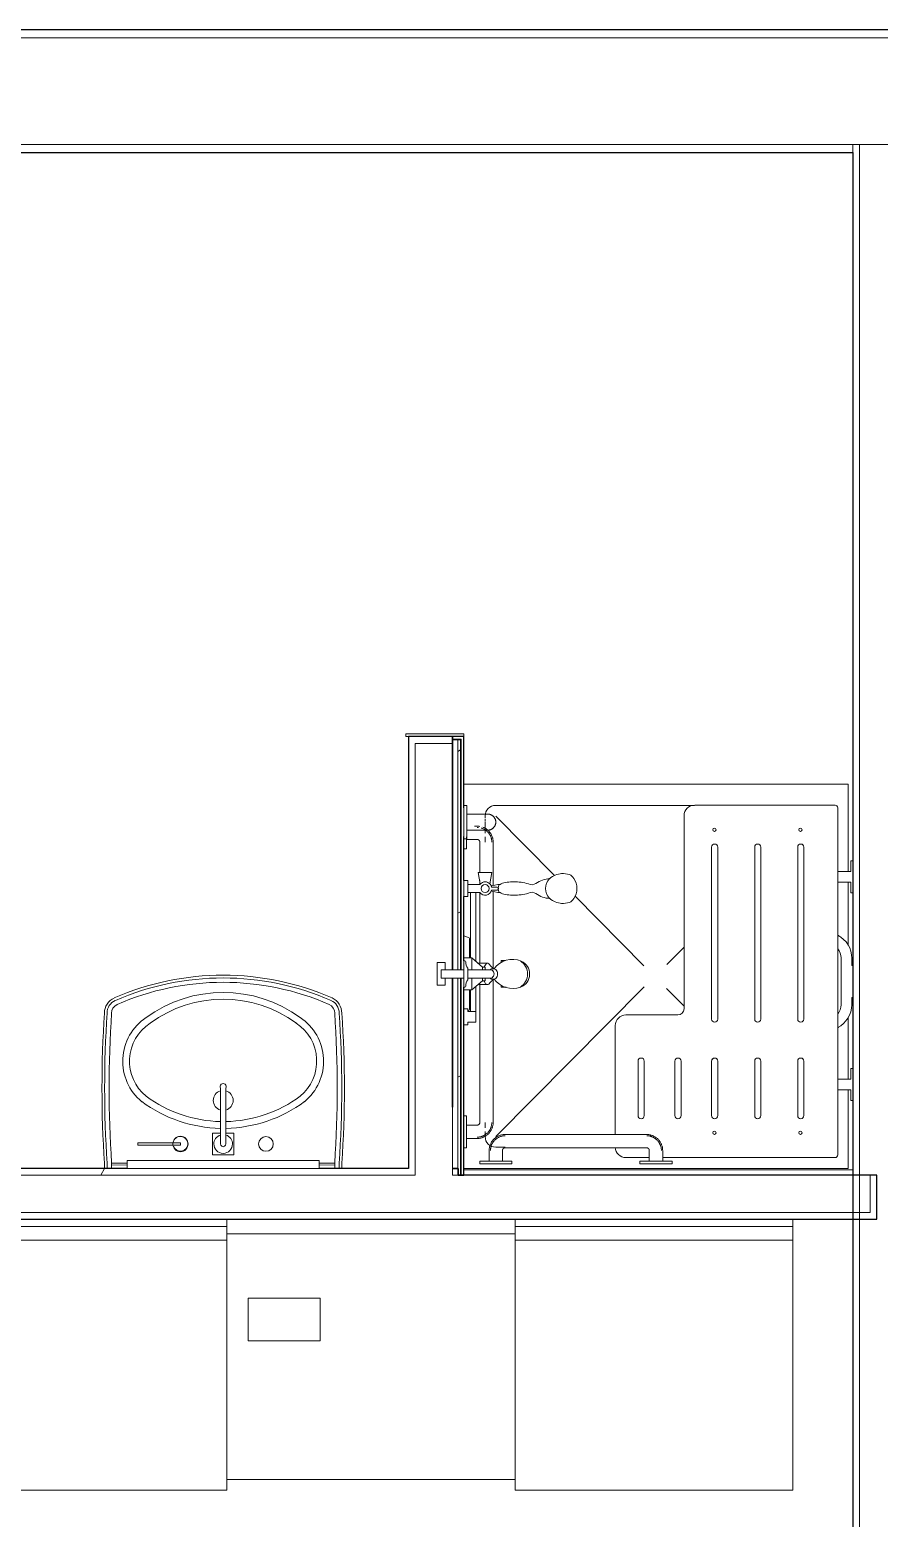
# Model space of a CAD drawing. Header units: inches. Extents: x 20008 to 27263, y -26025 to -19005.
# Drawn here: x 25225.9 to 25305.5, y -22498.2 to -22358.8 of the extents above; entities that cross this region are included whole.
import ezdxf

# ---------------------------------------------------------------- set-up
doc = ezdxf.new("R2010")
doc.units = ezdxf.units.IN
doc.header["$MEASUREMENT"] = 0
for name, color, linetype, lineweight in [('A-FLOR', 192, 'Continuous', 9), ('A-GENM', 13, 'Continuous', 9), ('A-WALL', 113, 'Continuous', 9), ('A-WALL-PATT', 111, 'Continuous', 25), ('I-WALL', 2, 'Continuous', 9), ('P-SANR-FIXT', 6, 'Continuous', 9), ('Q-SPCQ', 91, 'Continuous', 9), ('S-BEAM', 12, 'Continuous', 9)]:
    doc.layers.add(name, color=color, linetype=linetype, lineweight=lineweight)
pattern_1 = [(0, (0, 0), (81.92, 20.48), [3.379, -58.061, 3.379, -58.061, -327.68]), (0, (0, 0), (81.92, 20.48), [-122.88, 3.379, -119.501, 3.379, -58.061, -143.36]), (0, (0, 0), (81.92, 20.48), [-307.2, 3.379, -37.581, 3.379, -99.021]), (120, (30.72, 10.24), (-58.6962, 60.704801), [3.379, -58.061, 3.379, -58.061, -327.68]), (120, (30.72, 10.24), (-58.6962, 60.704801), [-122.88, 3.379, -119.501, 3.379, -58.061, -143.36]), (120, (30.72, 10.24), (-58.6962, 60.704801), [-307.2, 3.379, -37.581, 3.379, -99.021]), (240, (40.96, 51.2), (-23.2238, -81.184801), [3.379, -58.061, 3.379, -58.061, -327.68]), (240, (40.96, 51.2), (-23.2238, -81.184801), [-122.88, 3.379, -119.501, 3.379, -58.061, -143.36]), (240, (40.96, 51.2), (-23.2238, -81.184801), [-307.2, 3.379, -37.581, 3.379, -99.021])]
pattern_2 = [(296.565, (38.4, 23.04), (0.00014, 153.59998), [17.173, -326.287]), (33.69, (46.08, 7.68), (0.0002, 153.6001), [27.691, -526.122]), (33.69, (199.68, 7.68), (0.0002, 153.6001), [27.691, -526.122]), (33.69, (353.28, 7.68), (0.0002, 153.6001), [27.691, -526.122]), (116.565, (69.12, 23.04), (0.00014, 153.59998), [17.173, -326.287]), (213.69, (61.44, 38.4), (0.0002, 153.6001), [27.691, -526.122]), (213.69, (215.04, 38.4), (0.0002, 153.6001), [27.691, -526.122]), (213.69, (368.64, 38.4), (0.0002, 153.6001), [27.691, -526.122]), (26.565, (99.84, 23.04), (0.00014, 153.6), [34.346, -309.114]), (26.565, (253.44, 23.04), (0.00014, 153.6), [34.346, -309.114]), (270, (130.56, 38.4), (153.6, 9e-15), [15.36, -138.24]), (225, (130.56, 23.04), (-1e-14, 153.60056), [21.722, -195.501]), (135, (115.2, 7.68), (1e-14, 153.60056), [21.722, -195.501]), (288.435, (69.12, 69.12), (0.00018, 153.600364), [24.286, -461.44]), (18.435, (76.8, 46.08), (0.0002, 153.60036), [24.286, -461.44]), (18.435, (230.4, 46.08), (0.0002, 153.60036), [24.286, -461.44]), (18.435, (384, 46.08), (0.0002, 153.60036), [24.286, -461.44]), (135, (99.84, 53.76), (1e-14, 153.60056), [21.722, -195.501]), (180, (84.48, 69.12), (-2e-14, -153.6), [15.36, -138.24]), (251.565, (30.72, 107.52), (-0.00018, 153.600364), [24.286, -461.44]), (315, (23.04, 84.48), (-1e-14, 153.60056), [21.722, -195.501]), (71.565, (38.4, 69.12), (-0.00018, 153.600364), [24.286, -461.44]), (135, (46.08, 92.16), (1e-14, 153.60056), [21.722, -195.501]), (225, (92.16, 107.52), (-1e-14, 153.60056), [21.722, -195.501]), (123.69, (76.8, 92.16), (0.00018, 153.6001), [27.691, -526.122]), (123.69, (230.4, 92.16), (0.00018, 153.6001), [27.691, -526.122]), (26.565, (61.44, 115.2), (0.00014, 153.6), [17.173, -326.287]), (26.565, (215.04, 115.2), (0.00014, 153.6), [17.173, -326.287]), (315, (76.8, 122.88), (-1e-14, 153.60056), [21.722, -195.501]), (213.69, (145.92, 145.92), (0.0002, 153.6001), [27.691, -526.122]), (213.69, (299.52, 145.92), (0.0002, 153.6001), [27.691, -526.122]), (213.69, (453.12, 145.92), (0.0002, 153.6001), [27.691, -526.122]), (296.565, (122.88, 130.56), (0.00014, 153.59998), [17.173, -326.287]), (45, (130.56, 115.2), (1e-14, 153.60056), [21.722, -195.501]), (90, (145.92, 130.56), (-153.6, 9e-15), [15.36, -138.24]), (213.69, (76.8, 153.6), (0.0002, 153.6001), [27.691, -526.122]), (213.69, (230.4, 153.6), (0.0002, 153.6001), [27.691, -526.122]), (213.69, (384, 153.6), (0.0002, 153.6001), [27.691, -526.122]), (315, (53.76, 138.24), (-1e-14, 153.60056), [10.861, -206.362]), (26.565, (61.44, 130.56), (0.00014, 153.6), [17.173, -326.287]), (26.565, (215.04, 130.56), (0.00014, 153.6), [17.173, -326.287]), (90, (76.8, 138.24), (-153.6, 9e-15), [15.36, -138.24]), (333.435, (15.36, 145.92), (-0.00014, 153.6), [17.173, -326.287]), (333.435, (168.96, 145.92), (-0.00014, 153.6), [17.173, -326.287]), (243.435, (30.72, 138.24), (-0.00014, 153.59998), [17.173, -326.287]), (161.565, (23.04, 122.88), (-0.0002, 153.60036), [24.286, -461.44]), (161.565, (176.64, 122.88), (-0.0002, 153.60036), [24.286, -461.44]), (161.565, (330.24, 122.88), (-0.0002, 153.60036), [24.286, -461.44]), (45, (0, 130.56), (1e-14, 153.60056), [21.722, -195.501]), (26.565, (7.68, 0), (0.00014, 153.6), [17.173, -326.287]), (26.565, (161.28, 0), (0.00014, 153.6), [17.173, -326.287]), (116.565, (23.04, 7.68), (0.00014, 153.59998), [17.173, -326.287]), (206.565, (15.36, 23.04), (0.00014, 153.6), [17.173, -326.287]), (206.565, (168.96, 23.04), (0.00014, 153.6), [17.173, -326.287]), (296.565, (0, 15.36), (0.00014, 153.59998), [17.173, -326.287]), (14.036, (115.2, 69.12), (0.0002, 153.6), [31.665, -601.644]), (14.036, (268.8, 69.12), (0.0002, 153.6), [31.665, -601.644]), (14.036, (422.4, 69.12), (0.0002, 153.6), [31.665, -601.644]), (14.036, (576, 69.12), (0.0002, 153.6), [31.665, -601.644]), (135, (145.92, 76.8), (1e-14, 153.60056), [21.722, -195.501]), (198.435, (130.56, 92.16), (0.0002, 153.60036), [24.286, -461.44]), (198.435, (284.16, 92.16), (0.0002, 153.60036), [24.286, -461.44]), (198.435, (437.76, 92.16), (0.0002, 153.60036), [24.286, -461.44]), (296.565, (107.52, 84.48), (0.00014, 153.59998), [17.173, -326.287]), (333.435, (7.68, 46.08), (-0.00014, 153.6), [17.173, -326.287]), (333.435, (161.28, 46.08), (-0.00014, 153.6), [17.173, -326.287]), (45, (23.04, 38.4), (1e-14, 153.60056), [10.861, -206.362]), (116.565, (30.72, 46.08), (0.00014, 153.59998), [17.173, -326.287]), (225, (23.04, 61.44), (-1e-14, 153.60056), [21.722, -195.501])]

# ---------------------------------------------------------------- blocks, each defined once
blk = doc.blocks.new('Sink-Bathroom-Kohler-Pinoir-2035-8 - Vitreous_China-0-White-V52-Site Plan - Phase 1')
at = {"layer": 'P-SANR-FIXT', "color": 7}
for p, q in [((25232.93, -22465.43), (25232.93, -22464.93)), ((25233.18, -22464.92), (25233.18, -22465.43)), ((25233.6, -22465.43), (25233.6, -22464.91)), ((25235.05, -22464.91), (25233.6, -22464.91)), ((25233.6, -22465.1), (25235.05, -22465.09)), ((25254.5, -22464.91), (25253.05, -22464.91)), ((25253.05, -22465.09), (25254.5, -22465.1)), ((25254.5, -22464.91), (25254.5, -22465.43)), ((25254.91, -22465.43), (25254.91, -22464.92)), ((25255.17, -22464.93), (25255.17, -22465.43))]:
    blk.add_line(p, q, dxfattribs=at)
for centre, radius, start, end in [((25244.05, -22472.73), 25.41, 66.3302, 113.6742), ((25244.05, -22472.73), 25.15, 66.3302, 113.6726), ((25244.05, -22472.73), 24.74, 66.3302, 113.6698), ((25244.05, -22461.14), 12.2, 53.7683, 126.2317), ((25234.47, -22450.87), 1.54, 113.9605, 180.0345), ((25234.47, -22450.87), 1.29, 113.9877, 180.3965), ((25234.47, -22450.87), 0.875, 114.0553, 181.2927), ((25244.05, -22461.14), 11.57, 53.6931, 126.3069), ((25253.63, -22450.86), 0.862, 358.0783, 66.3302), ((25253.63, -22450.86), 1.28, 359.0965, 66.3302), ((25253.63, -22450.86), 1.53, 359.5057, 66.3302), ((25339.28, -22457.9), 106.58, 176.2183, 183.7835), ((25339.28, -22457.9), 106.33, 176.2135, 183.7881), ((25339.28, -22457.9), 105.91, 176.2045, 183.7955), ((25239.54, -22455.38), 4.9, 123.5514, 230.6366), ((25239.54, -22455.38), 4.26, 123.3558, 230.4225), ((25248.55, -22455.38), 4.26, 309.5775, 56.6442), ((25248.55, -22455.38), 4.9, 309.3634, 56.4486), ((25148.82, -22457.9), 105.91, 356.2045, 3.7955), ((25148.82, -22457.9), 106.33, 356.2119, 3.7854), ((25148.82, -22457.9), 106.58, 356.2165, 3.78), ((25244.05, -22448.85), 12.18, 233.6508, 268.8043), ((25244.05, -22459.05), 0.934, 106.0546, 180), ((25244.05, -22459.05), 0.934, 0, 73.9454), ((25244.05, -22448.85), 12.18, 271.1957, 306.3492), ((25244.05, -22448.85), 12.82, 233.5725, 268.8634), ((25244.05, -22459.05), 0.934, 180, 253.9454), ((25244.05, -22459.05), 0.934, 286.0546, 0), ((25244.05, -22448.85), 12.82, 271.1366, 306.4275), ((25240.05, -22463.11), 0.692, 0, 167.2451), ((25240.05, -22463.11), 0.692, 199.7688, 0), ((25248.05, -22463.12), 0.69, 0, 180), ((25248.05, -22463.12), 0.69, 180, 0)]:
    blk.add_arc(centre, radius, start, end, dxfattribs=at)
blk = doc.blocks.new('Parametric_ADA_Grab_Bar_-_2_Piece_3744 - Parametric_ADA_Grab_Bar_-_2_Piece_3744 2-222682-Site Plan - Phase 1')
at = {"layer": 'A-GENM', "color": 7}
for p, q in [((1.25, 32.16), (1, 32.16)), ((0.25, 31.14), (0.25, 30.03)), ((0.25, 30.91), (1.25, 30.91)), ((0, 30.03), (0.25, 30.03)), ((0.25, 30.03), (0.25, 30.23)), ((1.5, 30.66), (1.5, 27.81)), ((2.75, 26.59), (2.75, 30.66)), ((1.5, 27.05), (1.5, 26.69)), ((1.5, 25.94), (1.5, 19.31)), ((2.75, 18.85), (2.75, 26.04)), ((1.5, 17.32), (1.5, 4.41)), ((2.75, 4.41), (2.75, 17.77)), ((0.25, 5.03), (0, 5.03)), ((0.25, 4.83), (0.25, 5.03)), ((0.25, 5.03), (0.25, 2.03)), ((1.25, 4.16), (0.25, 4.16)), ((0.25, 2.91), (1.25, 2.91)), ((17.13, 3.28), (3.88, 3.28)), ((0, 2.03), (0.25, 2.03)), ((0.25, 2.03), (0.25, 2.23)), ((2.38, 1.78), (2.38, 0.78)), ((3.63, 0.78), (3.63, 1.78)), ((3.88, 2.03), (17.13, 2.03)), ((17.37, 1.78), (17.37, 0.78)), ((18.63, 0.78), (18.63, 1.78)), ((1.5, 0.78), (1.5, 0.53)), ((1.5, 0.78), (4.5, 0.78)), ((1.7, 0.78), (1.5, 0.78)), ((1.5, 0.53), (1.7, 0.53)), ((4.5, 0.53), (1.5, 0.53)), ((4.5, 0.78), (4.3, 0.78)), ((4.3, 0.53), (4.5, 0.53)), ((4.5, 0.53), (4.5, 0.78)), ((16.5, 0.78), (16.5, 0.53)), ((16.5, 0.78), (19.5, 0.78)), ((16.7, 0.78), (16.5, 0.78)), ((16.5, 0.53), (16.7, 0.53)), ((19.5, 0.53), (16.5, 0.53)), ((19.5, 0.78), (19.3, 0.78)), ((19.3, 0.53), (19.5, 0.53)), ((19.5, 0.53), (19.5, 0.78))]:
    blk.add_line(p, q, dxfattribs=at)
at = {"layer": 'A-GENM', "color": 7, "flags": 128}
for points in [[(1.5, 32.13), (1.45, 32.14), (1.39, 32.15), (1.33, 32.15), (1.27, 32.16), (1.25, 32.16)], [(1.37, 32.03), (1.32, 32.03), (1.26, 32.03), (1.25, 32.03)], [(1.25, 30.91), (1.26, 30.91), (1.27, 30.91), (1.28, 30.9), (1.29, 30.9), (1.3, 30.9), (1.31, 30.9), (1.32, 30.9), (1.33, 30.89), (1.34, 30.89), (1.35, 30.89), (1.36, 30.88), (1.37, 30.88), (1.37, 30.87), (1.38, 30.87), (1.39, 30.86), (1.4, 30.86), (1.41, 30.85), (1.41, 30.84), (1.42, 30.84), (1.43, 30.83), (1.44, 30.82), (1.44, 30.82), (1.45, 30.81), (1.45, 30.8), (1.46, 30.79), (1.47, 30.78), (1.47, 30.77), (1.48, 30.77), (1.48, 30.76), (1.48, 30.75), (1.49, 30.74), (1.49, 30.73), (1.49, 30.72), (1.49, 30.71), (1.5, 30.7), (1.5, 30.69), (1.5, 30.68), (1.5, 30.67), (1.5, 30.66), (1.5, 30.66)], [(2.62, 30.66), (2.62, 30.71), (2.62, 30.77), (2.62, 30.82), (2.61, 30.88), (2.6, 30.93), (2.59, 30.98), (2.57, 31.04), (2.56, 31.09), (2.54, 31.14), (2.52, 31.19), (2.49, 31.24), (2.47, 31.29), (2.44, 31.34), (2.41, 31.39), (2.38, 31.43), (2.35, 31.48), (2.32, 31.52), (2.28, 31.56), (2.25, 31.6), (2.21, 31.64), (2.17, 31.68), (2.13, 31.72), (2.08, 31.75), (2.04, 31.78), (1.99, 31.81), (1.95, 31.84), (1.9, 31.87), (1.85, 31.89), (1.8, 31.92), (1.75, 31.94), (1.7, 31.96), (1.64, 31.97)], [(2.75, 30.66), (2.75, 30.72), (2.75, 30.78), (2.74, 30.84), (2.73, 30.9), (2.72, 30.95), (2.71, 31.01), (2.69, 31.07), (2.67, 31.13), (2.65, 31.18), (2.63, 31.24), (2.61, 31.3), (2.58, 31.35), (2.55, 31.4), (2.52, 31.45), (2.49, 31.5), (2.45, 31.55), (2.42, 31.6), (2.38, 31.65), (2.34, 31.69), (2.3, 31.73), (2.25, 31.77), (2.21, 31.81), (2.16, 31.85), (2.11, 31.89), (2.06, 31.92), (2.01, 31.95), (1.96, 31.98), (1.9, 32.01), (1.85, 32.03), (1.79, 32.05)], [(1.25, 2.91), (1.31, 2.91), (1.37, 2.91), (1.43, 2.92), (1.49, 2.93), (1.55, 2.94), (1.61, 2.95), (1.66, 2.96), (1.72, 2.98), (1.78, 3), (1.83, 3.02), (1.89, 3.05), (1.94, 3.08), (2, 3.1), (2.05, 3.14), (2.1, 3.17), (2.15, 3.2), (2.19, 3.24), (2.24, 3.28), (2.28, 3.32), (2.33, 3.36), (2.37, 3.41), (2.41, 3.45), (2.44, 3.5), (2.48, 3.55), (2.51, 3.6), (2.54, 3.65), (2.57, 3.7), (2.6, 3.75), (2.63, 3.81), (2.65, 3.86), (2.67, 3.92), (2.69, 3.98), (2.7, 4.03), (2.72, 4.09), (2.73, 4.15), (2.74, 4.21), (2.74, 4.27), (2.75, 4.33), (2.75, 4.39), (2.75, 4.41)], [(1.5, 4.41), (1.5, 4.4), (1.5, 4.39), (1.5, 4.38), (1.5, 4.37), (1.5, 4.36), (1.49, 4.35), (1.49, 4.34), (1.49, 4.33), (1.48, 4.32), (1.48, 4.31), (1.48, 4.3), (1.47, 4.29), (1.47, 4.28), (1.46, 4.27), (1.46, 4.27), (1.45, 4.26), (1.44, 4.25), (1.44, 4.24), (1.43, 4.23), (1.42, 4.23), (1.42, 4.22), (1.41, 4.21), (1.4, 4.21), (1.39, 4.2), (1.39, 4.2), (1.38, 4.19), (1.37, 4.19), (1.36, 4.18), (1.35, 4.18), (1.34, 4.17), (1.33, 4.17), (1.32, 4.17), (1.31, 4.16), (1.3, 4.16), (1.29, 4.16), (1.28, 4.16), (1.27, 4.16), (1.26, 4.16), (1.25, 4.16), (1.25, 4.16)], [(1.25, 3.03), (1.3, 3.03), (1.36, 3.04), (1.41, 3.04), (1.47, 3.05), (1.52, 3.06), (1.58, 3.07), (1.63, 3.08), (1.68, 3.1), (1.73, 3.12), (1.79, 3.14), (1.84, 3.16), (1.88, 3.19), (1.93, 3.21), (1.98, 3.24), (2.03, 3.27), (2.07, 3.3), (2.11, 3.34), (2.16, 3.37), (2.2, 3.41), (2.24, 3.45), (2.27, 3.49), (2.31, 3.53), (2.34, 3.57), (2.38, 3.62), (2.41, 3.66), (2.44, 3.71), (2.46, 3.76), (2.49, 3.81), (2.51, 3.86), (2.53, 3.91), (2.55, 3.96), (2.57, 4.01), (2.58, 4.07), (2.59, 4.12), (2.6, 4.17), (2.61, 4.23), (2.62, 4.28), (2.62, 4.34), (2.62, 4.39), (2.62, 4.41)], [(3.88, 3.28), (3.82, 3.28), (3.76, 3.28), (3.7, 3.27), (3.64, 3.26), (3.58, 3.25), (3.52, 3.24), (3.46, 3.22), (3.4, 3.21), (3.35, 3.19), (3.29, 3.16), (3.24, 3.14), (3.18, 3.11), (3.13, 3.08), (3.08, 3.05), (3.03, 3.02), (2.98, 2.98), (2.93, 2.95), (2.89, 2.91), (2.84, 2.87), (2.8, 2.83), (2.76, 2.78), (2.72, 2.74), (2.68, 2.69), (2.65, 2.64), (2.61, 2.59), (2.58, 2.54), (2.55, 2.49), (2.52, 2.43), (2.5, 2.38), (2.48, 2.32), (2.46, 2.27), (2.44, 2.21), (2.42, 2.15), (2.41, 2.1), (2.4, 2.04), (2.39, 1.98), (2.38, 1.92), (2.38, 1.86), (2.38, 1.8), (2.38, 1.78)], [(3.88, 3.16), (3.82, 3.16), (3.77, 3.15), (3.71, 3.15), (3.66, 3.14), (3.6, 3.13), (3.55, 3.12), (3.5, 3.1), (3.44, 3.09), (3.39, 3.07), (3.34, 3.05), (3.29, 3.03), (3.24, 3), (3.19, 2.97), (3.14, 2.95), (3.1, 2.92), (3.05, 2.88), (3.01, 2.85), (2.97, 2.81), (2.93, 2.78), (2.89, 2.74), (2.85, 2.7), (2.82, 2.66), (2.78, 2.61), (2.75, 2.57), (2.72, 2.52), (2.69, 2.48), (2.66, 2.43), (2.64, 2.38), (2.61, 2.33), (2.59, 2.28), (2.57, 2.23), (2.56, 2.18), (2.54, 2.12), (2.53, 2.07), (2.52, 2.01), (2.51, 1.96), (2.51, 1.91), (2.5, 1.85), (2.5, 1.8), (2.5, 1.78)], [(18.63, 1.78), (18.62, 1.84), (18.62, 1.9), (18.61, 1.96), (18.61, 2.02), (18.6, 2.08), (18.58, 2.14), (18.57, 2.2), (18.55, 2.25), (18.53, 2.31), (18.51, 2.37), (18.48, 2.42), (18.46, 2.47), (18.43, 2.53), (18.4, 2.58), (18.36, 2.63), (18.33, 2.68), (18.29, 2.72), (18.25, 2.77), (18.21, 2.81), (18.17, 2.86), (18.13, 2.9), (18.08, 2.94), (18.03, 2.97), (17.99, 3.01), (17.94, 3.04), (17.88, 3.07), (17.83, 3.1), (17.78, 3.13), (17.72, 3.16), (17.67, 3.18), (17.61, 3.2), (17.56, 3.22), (17.5, 3.23), (17.44, 3.25), (17.38, 3.26), (17.32, 3.27), (17.26, 3.28), (17.2, 3.28), (17.14, 3.28), (17.13, 3.28)], [(18.5, 1.78), (18.5, 1.84), (18.5, 1.89), (18.49, 1.95), (18.48, 2), (18.47, 2.05), (18.46, 2.11), (18.45, 2.16), (18.43, 2.21), (18.41, 2.27), (18.39, 2.32), (18.37, 2.37), (18.34, 2.42), (18.32, 2.46), (18.29, 2.51), (18.26, 2.56), (18.23, 2.6), (18.19, 2.65), (18.16, 2.69), (18.12, 2.73), (18.08, 2.77), (18.04, 2.81), (18, 2.84), (17.96, 2.88), (17.91, 2.91), (17.87, 2.94), (17.82, 2.97), (17.77, 2.99), (17.72, 3.02), (17.67, 3.04), (17.62, 3.06), (17.57, 3.08), (17.52, 3.1), (17.47, 3.11), (17.41, 3.13), (17.36, 3.14), (17.3, 3.14), (17.25, 3.15), (17.19, 3.15), (17.14, 3.16), (17.13, 3.16)], [(3.63, 1.78), (3.63, 1.79), (3.63, 1.8), (3.63, 1.81), (3.63, 1.82), (3.63, 1.83), (3.63, 1.84), (3.63, 1.85), (3.64, 1.86), (3.64, 1.87), (3.64, 1.88), (3.65, 1.89), (3.65, 1.9), (3.66, 1.91), (3.66, 1.91), (3.67, 1.92), (3.67, 1.93), (3.68, 1.94), (3.69, 1.95), (3.69, 1.95), (3.7, 1.96), (3.71, 1.97), (3.72, 1.97), (3.72, 1.98), (3.73, 1.99), (3.74, 1.99), (3.75, 2), (3.76, 2), (3.77, 2.01), (3.78, 2.01), (3.78, 2.01), (3.79, 2.02), (3.8, 2.02), (3.81, 2.02), (3.82, 2.03), (3.83, 2.03), (3.84, 2.03), (3.85, 2.03), (3.86, 2.03), (3.87, 2.03), (3.88, 2.03)], [(17.13, 2.03), (17.13, 2.03), (17.14, 2.03), (17.15, 2.03), (17.16, 2.03), (17.17, 2.03), (17.18, 2.02), (17.19, 2.02), (17.2, 2.02), (17.21, 2.02), (17.22, 2.01), (17.23, 2.01), (17.24, 2), (17.25, 2), (17.26, 1.99), (17.27, 1.99), (17.27, 1.98), (17.28, 1.98), (17.29, 1.97), (17.3, 1.96), (17.3, 1.96), (17.31, 1.95), (17.32, 1.94), (17.32, 1.93), (17.33, 1.92), (17.34, 1.92), (17.34, 1.91), (17.35, 1.9), (17.35, 1.89), (17.35, 1.88), (17.36, 1.87), (17.36, 1.86), (17.36, 1.85), (17.37, 1.84), (17.37, 1.83), (17.37, 1.82), (17.37, 1.81), (17.37, 1.8), (17.37, 1.79), (17.37, 1.78), (17.37, 1.78)]]:
    blk.add_lwpolyline(points, dxfattribs=at)
blk = doc.blocks.new('Shower_Seat-Retractable-Frost_Products_LTD_-Handicap-_975L_M_ - Steel-Stainless-V58-Site Plan - Phase 1')
at = {"layer": 'Q-SPCQ', "color": 10, "lineweight": 13}
for p, q in [((25287.21, -22432.4), (25287.21, -22450.46)), ((25301.35, -22431.4), (25288.21, -22431.4)), ((25301.6, -22437.61), (25301.6, -22431.65)), ((25289.79, -22435.33), (25289.79, -22451.44)), ((25290.37, -22451.44), (25290.37, -22435.33)), ((25293.82, -22435.33), (25293.82, -22451.44)), ((25294.4, -22451.44), (25294.4, -22435.33)), ((25297.85, -22435.33), (25297.85, -22451.44)), ((25298.42, -22451.44), (25298.42, -22435.33)), ((25303.02, -22436.62), (25302.84, -22436.62)), ((25302.84, -22436.62), (25302.84, -22437.61)), ((25301.6, -22437.61), (25301.6, -22438.61)), ((25302.84, -22437.61), (25301.6, -22437.61)), ((25301.6, -22438.61), (25302.84, -22438.61)), ((25301.6, -22443.59), (25301.6, -22438.61)), ((25302.84, -22438.61), (25302.84, -22439.6)), ((25302.84, -22439.6), (25303.02, -22439.6)), ((25301.6, -22443.52), (25301.6, -22452.23)), ((25301.92, -22450.09), (25301.92, -22445.71)), ((25302.92, -22446.42), (25302.92, -22445.74)), ((25303.01, -22446.41), (25302.92, -22446.42)), ((25303.01, -22449.41), (25303.01, -22446.41)), ((25302.92, -22449.41), (25303.01, -22449.41)), ((25302.92, -22450.09), (25302.92, -22449.41)), ((25280.77, -22452.04), (25280.77, -22462.26)), ((25286.62, -22451.05), (25281.76, -22451.05)), ((25301.6, -22457.07), (25301.6, -22452.23)), ((25282.9, -22455.37), (25282.9, -22460.47)), ((25283.48, -22460.47), (25283.48, -22455.37)), ((25286.35, -22460.47), (25286.35, -22455.37)), ((25286.93, -22455.37), (25286.93, -22460.47)), ((25289.79, -22455.37), (25289.79, -22455.42)), ((25289.79, -22455.37), (25289.79, -22460.47)), ((25290.37, -22460.47), (25290.37, -22455.37)), ((25290.37, -22456.25), (25290.37, -22460.47)), ((25293.82, -22455.37), (25293.82, -22460.47)), ((25294.4, -22460.47), (25294.4, -22455.37)), ((25297.85, -22455.37), (25297.85, -22460.47)), ((25298.42, -22460.47), (25298.42, -22455.37)), ((25302.84, -22456.07), (25302.84, -22457.07)), ((25303.02, -22456.07), (25302.84, -22456.07)), ((25289.79, -22460.47), (25289.79, -22456.52)), ((25301.6, -22457.07), (25301.6, -22458.07)), ((25302.84, -22457.07), (25301.6, -22457.07)), ((25301.6, -22458.07), (25302.84, -22458.07)), ((25301.6, -22464.15), (25301.6, -22458.07)), ((25302.84, -22458.07), (25302.84, -22459.06)), ((25302.84, -22459.06), (25303.02, -22459.06)), ((25281.76, -22464.4), (25283.97, -22464.4)), ((25285.18, -22464.4), (25301.35, -22464.4))]:
    blk.add_line(p, q, dxfattribs=at)
for centre, radius, start, end in [((25288.21, -22432.4), 0.998, 90, 180), ((25301.35, -22431.65), 0.249, 0, 90), ((25290.05, -22433.71), 0.157, 90, 270), ((25290.05, -22433.71), 0.157, 270, 90), ((25298.1, -22433.71), 0.157, 90, 270), ((25298.1, -22433.71), 0.157, 270, 90), ((25290.08, -22435.33), 0.289, 0, 180), ((25294.11, -22435.33), 0.289, 0, 180), ((25298.14, -22435.33), 0.289, 0, 180), ((25300.63, -22445.43), 2.09, 57.8406, 62.567), ((25300.5, -22445.74), 2.42, 0, 62.8489), ((25300.57, -22445.71), 1.35, 0, 40), ((25286.62, -22450.46), 0.589, 270, 0), ((25300.47, -22450.06), 1.45, 321.4199, 358.8453), ((25300.45, -22450.05), 2.47, 297.8217, 359.1458), ((25281.76, -22452.04), 0.998, 90, 180), ((25290.08, -22451.44), 0.288, 180, 0), ((25294.11, -22451.44), 0.288, 180, 0), ((25298.14, -22451.44), 0.289, 180, 0), ((25300.73, -22450.7), 1.77, 299.5044, 304.7548), ((25283.19, -22455.37), 0.289, 0, 180), ((25286.64, -22455.37), 0.289, 0, 180), ((25290.08, -22455.37), 0.289, 40.7863, 180), ((25290.08, -22455.37), 0.289, 0, 180), ((25294.11, -22455.37), 0.289, 0, 180), ((25298.14, -22455.37), 0.289, 0, 180), ((25283.19, -22460.47), 0.289, 180, 0), ((25286.64, -22460.47), 0.289, 180, 0), ((25290.08, -22460.47), 0.289, 180, 0), ((25290.08, -22460.47), 0.289, 180, 0), ((25294.11, -22460.47), 0.289, 180, 0), ((25298.14, -22460.47), 0.289, 180, 0), ((25290.05, -22462.07), 0.157, 90, 270), ((25290.05, -22462.07), 0.157, 270, 90), ((25298.1, -22462.07), 0.157, 90, 270), ((25298.1, -22462.07), 0.157, 270, 90), ((25281.76, -22463.4), 0.998, 182.9496, 270), ((25301.35, -22464.15), 0.249, 270, 0)]:
    blk.add_arc(centre, radius, start, end, dxfattribs=at)
blk = doc.blocks.new('817_Grab_Bars - 8170-001180-V59-Site Plan - Phase 1')
at = {"layer": 'Q-SPCQ', "color": 7}
for p, q in [((25266.86, -22431.43), (25266.58, -22431.43)), ((25266.86, -22431.43), (25266.58, -22431.43)), ((25266.58, -22434.55), (25266.58, -22431.43)), ((25266.58, -22431.43), (25266.58, -22431.64)), ((25266.86, -22431.43), (25266.86, -22434.55)), ((25266.86, -22431.64), (25266.86, -22431.43)), ((25266.86, -22431.43), (25266.86, -22431.64)), ((25266.86, -22431.64), (25266.86, -22431.43)), ((25267.58, -22432.24), (25266.86, -22432.24)), ((25267.58, -22432.24), (25266.86, -22432.24)), ((25266.86, -22433.74), (25267.58, -22433.74)), ((25266.86, -22433.74), (25267.58, -22433.74)), ((25266.58, -22434.34), (25266.58, -22434.55)), ((25266.58, -22434.55), (25266.86, -22434.55)), ((25266.58, -22434.55), (25266.86, -22434.55)), ((25266.86, -22434.55), (25266.86, -22434.34)), ((25266.86, -22434.34), (25266.86, -22434.55)), ((25266.86, -22434.55), (25266.86, -22434.34))]:
    blk.add_line(p, q, dxfattribs=at)
at = {"layer": 'Q-SPCQ', "color": 7, "flags": 128}
for points in [[(25268.83, -22432.24), (25268.83, -22432.24), (25268.82, -22432.24), (25268.82, -22432.24), (25268.81, -22432.24), (25268.8, -22432.24), (25268.79, -22432.24), (25268.78, -22432.24), (25268.76, -22432.24), (25268.75, -22432.24), (25268.73, -22432.24), (25268.71, -22432.24), (25268.69, -22432.24), (25268.66, -22432.24), (25268.64, -22432.24), (25268.61, -22432.24), (25268.58, -22432.24), (25268.55, -22432.24), (25268.52, -22432.24), (25268.48, -22432.24), (25268.45, -22432.24), (25268.41, -22432.24), (25268.37, -22432.24), (25268.34, -22432.24), (25268.29, -22432.24), (25268.25, -22432.24), (25268.21, -22432.24), (25268.17, -22432.24), (25268.12, -22432.24), (25268.08, -22432.24), (25268.03, -22432.24), (25267.98, -22432.24), (25267.94, -22432.24), (25267.89, -22432.24), (25267.84, -22432.24), (25267.79, -22432.24), (25267.74, -22432.24), (25267.69, -22432.24), (25267.64, -22432.24), (25267.59, -22432.24), (25267.58, -22432.24)], [(25267.58, -22432.24), (25267.63, -22432.24), (25267.68, -22432.24), (25267.73, -22432.24), (25267.78, -22432.24), (25267.83, -22432.24), (25267.87, -22432.24), (25267.92, -22432.24), (25267.97, -22432.24), (25268.02, -22432.24), (25268.06, -22432.24), (25268.11, -22432.24), (25268.15, -22432.24), (25268.2, -22432.24), (25268.24, -22432.24), (25268.28, -22432.24), (25268.32, -22432.24), (25268.36, -22432.24), (25268.4, -22432.24), (25268.44, -22432.24), (25268.47, -22432.24), (25268.51, -22432.24), (25268.54, -22432.24), (25268.57, -22432.24), (25268.6, -22432.24), (25268.63, -22432.24), (25268.66, -22432.24), (25268.68, -22432.24), (25268.7, -22432.24), (25268.72, -22432.24), (25268.74, -22432.24), (25268.76, -22432.24), (25268.78, -22432.24), (25268.79, -22432.24), (25268.8, -22432.24), (25268.81, -22432.24), (25268.82, -22432.24), (25268.82, -22432.24), (25268.83, -22432.24), (25268.83, -22432.24)], [(25268.83, -22432.24), (25268.86, -22432.24), (25268.89, -22432.24), (25268.92, -22432.25), (25268.95, -22432.25), (25268.98, -22432.26), (25269.01, -22432.26), (25269.03, -22432.27), (25269.06, -22432.28), (25269.09, -22432.29), (25269.12, -22432.3), (25269.15, -22432.31), (25269.17, -22432.33), (25269.2, -22432.34), (25269.23, -22432.35), (25269.25, -22432.37), (25269.28, -22432.39), (25269.3, -22432.41), (25269.32, -22432.43), (25269.34, -22432.45), (25269.37, -22432.47), (25269.39, -22432.49), (25269.41, -22432.51), (25269.42, -22432.54), (25269.44, -22432.56), (25269.46, -22432.59), (25269.47, -22432.61), (25269.49, -22432.64), (25269.5, -22432.66), (25269.52, -22432.69), (25269.53, -22432.72), (25269.54, -22432.75), (25269.55, -22432.78), (25269.55, -22432.8), (25269.56, -22432.83), (25269.57, -22432.86), (25269.57, -22432.89), (25269.57, -22432.92), (25269.58, -22432.95), (25269.58, -22432.98), (25269.58, -22432.99)], [(25267.58, -22433.74), (25267.63, -22433.74), (25267.68, -22433.74), (25267.73, -22433.74), (25267.78, -22433.74), (25267.83, -22433.74), (25267.87, -22433.74), (25267.92, -22433.74), (25267.97, -22433.74), (25268.02, -22433.74), (25268.06, -22433.74), (25268.11, -22433.74), (25268.15, -22433.74), (25268.2, -22433.74), (25268.24, -22433.74), (25268.28, -22433.74), (25268.32, -22433.74), (25268.36, -22433.74), (25268.4, -22433.74), (25268.44, -22433.74), (25268.47, -22433.74), (25268.51, -22433.74), (25268.54, -22433.74), (25268.57, -22433.74), (25268.6, -22433.74), (25268.63, -22433.74), (25268.66, -22433.74), (25268.68, -22433.74), (25268.7, -22433.74), (25268.72, -22433.74), (25268.74, -22433.74), (25268.76, -22433.74), (25268.78, -22433.74), (25268.79, -22433.74), (25268.8, -22433.74), (25268.81, -22433.74), (25268.82, -22433.74), (25268.82, -22433.74), (25268.83, -22433.74), (25268.83, -22433.74)], [(25268.83, -22433.74), (25268.83, -22433.74), (25268.82, -22433.74), (25268.82, -22433.74), (25268.81, -22433.74), (25268.8, -22433.74), (25268.79, -22433.74), (25268.78, -22433.74), (25268.76, -22433.74), (25268.75, -22433.74), (25268.73, -22433.74), (25268.71, -22433.74), (25268.69, -22433.74), (25268.66, -22433.74), (25268.64, -22433.74), (25268.61, -22433.74), (25268.58, -22433.74), (25268.55, -22433.74), (25268.52, -22433.74), (25268.48, -22433.74), (25268.45, -22433.74), (25268.41, -22433.74), (25268.37, -22433.74), (25268.34, -22433.74), (25268.29, -22433.74), (25268.25, -22433.74), (25268.21, -22433.74), (25268.17, -22433.74), (25268.12, -22433.74), (25268.08, -22433.74), (25268.03, -22433.74), (25267.98, -22433.74), (25267.94, -22433.74), (25267.89, -22433.74), (25267.84, -22433.74), (25267.79, -22433.74), (25267.74, -22433.74), (25267.69, -22433.74), (25267.64, -22433.74), (25267.59, -22433.74), (25267.58, -22433.74)], [(25269.58, -22432.99), (25269.58, -22433.02), (25269.58, -22433.05), (25269.57, -22433.08), (25269.57, -22433.11), (25269.56, -22433.14), (25269.56, -22433.17), (25269.55, -22433.2), (25269.54, -22433.23), (25269.53, -22433.25), (25269.52, -22433.28), (25269.51, -22433.31), (25269.49, -22433.34), (25269.48, -22433.36), (25269.46, -22433.39), (25269.45, -22433.41), (25269.43, -22433.44), (25269.41, -22433.46), (25269.39, -22433.48), (25269.37, -22433.51), (25269.35, -22433.53), (25269.33, -22433.55), (25269.31, -22433.57), (25269.28, -22433.59), (25269.26, -22433.6), (25269.23, -22433.62), (25269.21, -22433.64), (25269.18, -22433.65), (25269.15, -22433.67), (25269.13, -22433.68), (25269.1, -22433.69), (25269.07, -22433.7), (25269.04, -22433.71), (25269.01, -22433.72), (25268.98, -22433.72), (25268.96, -22433.73), (25268.93, -22433.73), (25268.9, -22433.74), (25268.87, -22433.74), (25268.84, -22433.74), (25268.83, -22433.74)]]:
    blk.add_lwpolyline(points, dxfattribs=at)
blk = doc.blocks.new('Shower Base-3D - 36_ x 36_-96782-Site Plan - Phase 1')
at = {"layer": 'P-SANR-FIXT', "color": 7}
for p, q in [((-18, 18), (18, 18)), ((18, 18), (18, 9.82)), ((3.6, 16), (-15, 16)), ((-16, 15), (-16, 14.82)), ((-16, 14.72), (-16, 14.51)), ((-16, 14.44), (-16, 13.4)), ((-9.49, 9.44), (-15, 15)), ((-16, 13.06), (-16, 12.56)), ((18, 8.82), (18, 2.9)), ((-1.13, 0.98), (-7.57, 7.49)), ((1.01, 1.11), (2.63, 2.72)), ((-1.12, -1), (-15, -15)), ((0.97, -1.14), (2.63, -2.78)), ((18, -3.85), (18, -9.64)), ((18, -10.64), (18, -18)), ((-16, -13.69), (-16, -14.18)), ((-16, -14.52), (-16, -15)), ((-15, -16), (-14.13, -16)), ((18, -18), (-18, -18))]:
    blk.add_line(p, q, dxfattribs=at)
for centre, start, end in [((-15, 15), 90, 180), ((-15, -15), 180, 270)]:
    blk.add_arc(centre, 1, start, end, dxfattribs=at)
blk = doc.blocks.new('Shower-Unit-Zurn-Z7301-SS-MT-DV2P-HW - Z7301-SS-MT-DV2P-HW-V63-Site Plan - Phase 1')
at = {"layer": 'A-GENM', "color": 7}
for p, q in [((1.06, 2.5), (-1.06, 2.5)), ((-1.06, 2.5), (-1.06, 1.75)), ((-1.06, 1.75), (-0.4, 1.75)), ((0.4, 1.75), (1.06, 1.75)), ((1.06, 1.75), (1.06, 2.5)), ((-1.24, 0), (-1.5, 0)), ((-1.5, 0), (-1.5, -0.75)), ((-1.5, -0.75), (-0.4, -0.75)), ((-1.5, -0.75), (-0.63, -1.75)), ((0.4, -0.75), (1.5, -0.75)), ((0.63, -1.75), (1.5, -0.75)), ((1.5, 0), (1.24, 0)), ((1.5, -0.75), (1.5, 0)), ((-0.63, -1.75), (-0.4, -1.75)), ((-0.63, -1.75), (-0.63, -2)), ((-0.63, -2), (-0.4, -2)), ((0.4, -1.75), (0.63, -1.75)), ((0.4, -2), (0.63, -2)), ((0.63, -2), (0.63, -1.75)), ((-1.05, -3.5), (-1.25, -3.5)), ((-1.25, -3.5), (-1.25, -3.96)), ((1.25, -3.5), (1.06, -3.5)), ((1.25, -3.92), (1.25, -3.5))]:
    blk.add_line(p, q, dxfattribs=at)
at = {"layer": 'A-GENM'}
for p, q in [((-4.75, 0), (-4.75, -0.38)), ((-4.75, -0.38), (-4.5, -0.38)), ((-4.5, -0.38), (-4.5, -1.13)), ((-4.5, -1.13), (-3.5, -1.13)), ((-3.5, -1.13), (-3.5, -0.38)), ((-3.5, -0.38), (-3.25, -0.38)), ((-1.5, -0.63), (-3.5, -0.63)), ((-3.5, -1.13), (-1.17, -1.13)), ((-3.25, -0.38), (-3.25, 0)), ((1.17, -1.13), (7.62, -1.13)), ((7.62, -0.63), (1.5, -0.63)), ((8.75, 0), (7.25, 0)), ((7.25, 0), (7.25, -0.38)), ((7.25, -0.38), (7.62, -0.38)), ((7.62, -0.38), (8.38, -0.38)), ((7.62, -0.38), (7.62, -1.5)), ((8.38, -1.5), (8.38, -0.38)), ((8.38, -0.38), (8.75, -0.38)), ((9.5, -1.36), (8.44, -1.55)), ((8.75, -0.38), (8.75, 0)), ((9.5, -2.62), (9.5, -1.36)), ((7.75, -2.62), (7.63, -3.19)), ((7.86, -2.61), (7.86, -3.12)), ((8.14, -3.12), (8.14, -2.61)), ((8.37, -3.19), (8.25, -2.62)), ((8.44, -2.45), (9.5, -2.62)), ((7.62, -3.24), (7.62, -3.41)), ((8.38, -3.41), (8.38, -3.24)), ((7.65, -6.42), (7.52, -6.76)), ((7.63, -6.21), (7.65, -6.42)), ((8.35, -6.42), (8.37, -6.21)), ((8.48, -6.76), (8.35, -6.42))]:
    blk.add_line(p, q, dxfattribs=at)
blk.add_circle((8, -2), 0.375, dxfattribs=at)
for centre, radius, start, end in [((8, -2), 0.625, 126.8699, 256.9481), ((8, -2), 0.625, 283.0519, 314.2572), ((8, -2), 0.625, 45.7475, 53.1301), ((8, -2), 0.625, 314.2572, 45.7475), ((11.46, -4.61), 4.08, 165.8269, 183.3406), ((8.98, -4.32), 1.63, 146.1204, 154.5364), ((7.85, -3.23), 0.225, 167.7751, 181.8194), ((8, -3.9), 0.687, 56.9089, 123.0911), ((8, -3.12), 0.141, 180, 360), ((8.15, -3.23), 0.225, 358.1806, 12.2249), ((7.02, -4.32), 1.63, 25.4636, 33.8796), ((4.54, -4.61), 4.08, 356.6594, 14.1731), ((11.6, -4.81), 4.22, 180.5665, 199.4054), ((4.4, -4.81), 4.22, 340.5946, 359.4335), ((9.42, -8.15), 2.35, 143.7224, 177.4669), ((6.58, -8.15), 2.35, 2.5331, 36.2776), ((8.47, -9.28), 1.87, 138.72, 176.4673), ((8, -8.99), 1.34, 46.1253, 133.8747), ((7.53, -9.28), 1.87, 3.5327, 41.28), ((8.6, -9.29), 2, 176.4673, 197.5327), ((7.4, -9.29), 2, 342.4673, 3.5327), ((7.65, -9.45), 1.05, 204.5638, 235.4362), ((7.96, -9.01), 1.59, 235.4362, 271.5888), ((8.04, -9.01), 1.59, 268.4112, 304.5638), ((8.35, -9.45), 1.05, 304.5638, 335.4362)]:
    blk.add_arc(centre, radius, start, end, dxfattribs=at)
at = {"layer": 'P-SANR-FIXT', "color": 7}
for p, q in [((0.4, 2.13), (-0.4, 2.13)), ((-0.4, 2.13), (-0.4, 0)), ((0.4, 0), (0.4, 2.13)), ((-0.4, 0), (-1.24, 0)), ((-1.24, 0), (-1.24, -0.1)), ((-0.4, 0), (0.4, 0)), ((1.24, 0), (0.4, 0)), ((1.24, -0.1), (1.24, 0)), ((-3.31, -0.54), (-1.5, -0.54)), ((-1, -1.33), (-1, -2.23)), ((-0.55, -0.38), (-0.4, -0.38)), ((-0.4, -0.38), (-0.4, -2.46)), ((-0.4, -0.38), (0.4, -0.38)), ((0.4, -2.46), (0.4, -0.38)), ((0.4, -0.38), (0.55, -0.38)), ((1, -2.23), (1, -1.33)), ((1.5, -0.54), (3.31, -0.54)), ((3.43, -0.45), (3.56, 0)), ((-0.48, -2.64), (-0.48, -2.84)), ((0.48, -2.84), (0.48, -2.64))]:
    blk.add_line(p, q, dxfattribs=at)
for centre, radius, start, end in [((-3.31, -0.42), 0.125, 196, 270), ((-1.14, -0.1), 0.0945, 180, 270), ((-1.14, -1.21), 1.02, 54.522, 90), ((1.14, -1.21), 1.02, 90, 125.478), ((1.14, -0.1), 0.0945, 270, 360), ((3.31, -0.42), 0.125, 270, 344), ((-0.63, -2.12), 0.388, 197.5027, 230.4973), ((-2.26, -4.09), 2.18, 35.18, 50.4973), ((2.26, -4.09), 2.18, 129.5027, 144.8141), ((0.63, -2.12), 0.388, 309.5027, 342.4973), ((0.79, -4.57), 2.15, 126.1534, 200.0175), ((-0.79, -4.57), 2.15, 337.8261, 53.8466), ((0, -4.86), 1.31, 200.0175, 336.4181), ((0, -4.51), 1.46, 212.9208, 327.0792)]:
    blk.add_arc(centre, radius, start, end, dxfattribs=at)
for centre, major_axis, ratio, start_param, end_param in [((0, -2.46), (-0.4, 0), 0.941821, 0, 3.141593), ((-0.11, -2.15), (-1.11, 0.08), 0.351489, 2.831356, 3.949343), ((0, -2.84), (-0.476, 0), 0.662364, 0, 3.141593)]:
    blk.add_ellipse(centre, major_axis=major_axis, ratio=ratio, start_param=start_param, end_param=end_param, dxfattribs=at)
blk.add_open_spline([(-0.68, -1.91), (-0.69, -1.92), (-0.81, -1.97), (-0.96, -2.08), (-1.02, -2.22), (-0.98, -2.3), (-0.94, -2.34)], degree=3, knots=[0.2535572, 0.2535572, 0.2535572, 0.2535572, 0.2857143, 0.5714286, 0.7857143, 1, 1, 1, 1], dxfattribs=at)
for points in [[(-0.4, -2.46), (-0.42, -2.48), (-0.44, -2.52), (-0.47, -2.58), (-0.48, -2.62), (-0.48, -2.64)], [(0.48, -2.64), (0.48, -2.62), (0.47, -2.58), (0.44, -2.52), (0.42, -2.48), (0.4, -2.46)]]:
    blk.add_open_spline(points, degree=3, dxfattribs=at)
blk = doc.blocks.new('Bradley-Washroom_Accessories-Mirrors-780_Custom - Bradley-Washroom_Accessories-Mirrors-780_Custom-166799-Site Plan - Phase 1')
at = {"layer": 'Q-SPCQ', "color": 7}
for p, q in [((25235.05, -22464.68), (25253.05, -22464.68)), ((25235.05, -22464.68), (25235.05, -22465.43)), ((25253.05, -22465.43), (25235.05, -22465.43)), ((25253.05, -22465.43), (25253.05, -22464.68))]:
    blk.add_line(p, q, dxfattribs=at)
blk = doc.blocks.new('Faucet-Lavatory-Zurn-Z6920XL - Z6920-XL-ADM2-H4-162583-Site Plan - Phase 1')
at = {"layer": 'P-SANR-FIXT'}
for p, q in [((1, 1), (-1, 1)), ((-1, 1), (-1, -1)), ((-0.25, 0), (-0.25, -5.25)), ((0.25, -5.25), (0.25, 0)), ((1, -1), (1, 1)), ((8, 0.12), (4, 0.12)), ((4, 0.12), (4, -0.12)), ((8, -0.12), (8, 0.12)), ((-1, -1), (-0.25, -1)), ((0.25, -1), (1, -1)), ((4, -0.12), (8, -0.12))]:
    blk.add_line(p, q, dxfattribs=at)
blk.add_circle((4, 0), 0.719, dxfattribs=at)
for centre, radius, start, end in [((0, 0), 0.875, 0, 180), ((0, 0), 0.875, 180, 252.8571), ((0, 0), 0.25, 360, 180), ((0, 0), 0.875, 287.1429, 0), ((0, -5.37), 0.281, 152.734, 27.266)]:
    blk.add_arc(centre, radius, start, end, dxfattribs=at)
blk = doc.blocks.new('Locker Rooms and Restrooms_rvt-1-Site Plan - Phase 1')
at = {"layer": 'A-WALL-PATT', "lineweight": 9}
h = blk.add_hatch(dxfattribs=at)
h.set_pattern_fill('FP_27', style=0, pattern_type=2)
h.set_pattern_definition(pattern_2)
h.paths.add_polyline_path([(25266.05, -22466.05), (25266.27, -22466.05), (25266.18, -22447.61), (25266.02, -22447.61), (25266.05, -22465.43)], flags=0)
h.paths.add_polyline_path([(25266.17, -22446.81), (25266.27, -22446.81), (25266.27, -22425.3), (25266.02, -22425.3), (25266.02, -22446.81)], flags=0)
h = blk.add_hatch(dxfattribs=at)
h.set_pattern_fill('FP_27', style=0, pattern_type=2)
h.set_pattern_definition(pattern_2)
h.paths.add_polyline_path([(25266.27, -22466.05), (25266.33, -22466.05), (25266.27, -22460)], flags=0)
h.paths.add_polyline_path([(25266.3, -22446.81), (25266.33, -22446.81), (25266.27, -22446.81)], flags=0)
h = blk.add_hatch(dxfattribs=at)
h.set_pattern_fill('FP_9', style=0, pattern_type=2)
h.set_pattern_definition(pattern_1)
h.paths.add_polyline_path([(25172.77, -22469.55), (25172.77, -22466.05), (25262.02, -22466.05), (25262.02, -22465.43), (25172.14, -22465.43), (25172.14, -22469.55)], flags=0)
h.paths.add_polyline_path([(25266.05, -22466.05), (25266.05, -22465.43), (25265.52, -22465.43), (25265.52, -22466.05)], flags=0)
at = {"layer": 'A-WALL', "color": 7}
for p, q in [((25266.27, -22425.24), (25265.52, -22425.24)), ((25266.27, -22425.3), (25265.52, -22425.3)), ((25266.02, -22425.3), (25266.02, -22446.81)), ((25266.33, -22425.24), (25266.27, -22425.24)), ((25266.27, -22425.3), (25266.27, -22446.81)), ((25266.33, -22425.24), (25266.33, -22446.81)), ((25262.02, -22425.62), (25262.02, -22465.43)), ((25262.02, -22425.62), (25265.52, -22425.62)), ((25266.02, -22447.61), (25266.02, -22459.69)), ((25266.27, -22447.61), (25266.27, -22459.69)), ((25266.33, -22447.61), (25266.33, -22459.69)), ((25265.52, -22459.69), (25265.52, -22465.43)), ((25265.52, -22465.43), (25265.52, -22459.69)), ((25266.02, -22459.69), (25266.02, -22465.43)), ((25266.27, -22459.69), (25266.27, -22466.05)), ((25266.33, -22459.69), (25266.33, -22466.05)), ((25262.02, -22466.05), (25262.02, -22465.43)), ((25265.52, -22466.05), (25265.52, -22465.43)), ((25172.77, -22466.05), (25262.02, -22466.05)), ((25265.52, -22466.05), (25266.05, -22466.05)), ((25304.64, -22469.55), (25304.64, -22466.05)), ((25172.77, -22469.55), (25266.05, -22469.55)), ((25304.64, -22469.55), (25266.05, -22469.55))]:
    blk.add_line(p, q, dxfattribs=at)
at = {"layer": 'I-WALL', "color": 7}
for p, q in [((25261.14, -22424.74), (25266.58, -22424.74)), ((25261.14, -22424.99), (25261.14, -22424.74)), ((25261.39, -22424.99), (25261.14, -22424.99)), ((25266.58, -22424.99), (25266.58, -22424.74))]:
    blk.add_line(p, q, dxfattribs=at)
at = {"layer": 'I-WALL', "color": 250, "lineweight": 25}
for p, q in [((25262.02, -22424.99), (25261.39, -22424.99)), ((25261.39, -22424.99), (25261.39, -22465.43)), ((25265.52, -22424.99), (25262.02, -22424.99)), ((25266.33, -22424.99), (25265.52, -22424.99)), ((25265.52, -22424.99), (25265.52, -22425.24)), ((25265.52, -22425.62), (25265.52, -22424.99)), ((25265.52, -22425.24), (25265.52, -22425.3)), ((25265.52, -22425.3), (25265.52, -22425.62)), ((25266.58, -22424.99), (25266.33, -22424.99)), ((25266.58, -22431.64), (25266.58, -22424.99)), ((25265.52, -22425.62), (25265.52, -22446.81)), ((25265.52, -22446.81), (25265.52, -22425.62)), ((25266.58, -22438.46), (25266.58, -22434.34)), ((25266.58, -22445.97), (25266.58, -22439.96)), ((25265.52, -22447.61), (25265.52, -22459.69)), ((25265.52, -22459.69), (25265.52, -22447.61)), ((25266.58, -22466.05), (25266.58, -22448.45)), ((25235.05, -22465.43), (25172.14, -22465.43)), ((25261.39, -22465.43), (25253.05, -22465.43)), ((25266.05, -22465.43), (25265.52, -22465.43)), ((25265.52, -22465.43), (25266.05, -22465.43)), ((25266.05, -22466.05), (25266.05, -22465.43)), ((25266.05, -22465.43), (25266.05, -22466.05)), ((25304.64, -22466.05), (25266.05, -22466.05)), ((25266.05, -22466.05), (25266.58, -22466.05)), ((25305.27, -22466.05), (25304.64, -22466.05)), ((25305.27, -22469.55), (25305.27, -22466.05)), ((25172.14, -22470.18), (25266.05, -22470.18)), ((25266.05, -22470.18), (25305.27, -22470.18)), ((25305.27, -22470.18), (25305.27, -22469.55))]:
    blk.add_line(p, q, dxfattribs=at)
at = {"lineweight": 9}
for name, p in [('Shower Base-3D - 36_ x 36_-96782-Site Plan - Phase 1', (25284.58, -22447.43)), ('817_Grab_Bars - 8170-001180-V59-Site Plan - Phase 1', (0, 0)), ('Shower_Seat-Retractable-Frost_Products_LTD_-Handicap-_975L_M_ - Steel-Stainless-V58-Site Plan - Phase 1', (0, 0)), ('Parametric_ADA_Grab_Bar_-_2_Piece_3744 - Parametric_ADA_Grab_Bar_-_2_Piece_3744 2-222682-Site Plan - Phase 1', (25266.58, -22465.52)), ('Sink-Bathroom-Kohler-Pinoir-2035-8 - Vitreous_China-0-White-V52-Site Plan - Phase 1', (0, 0)), ('Bradley-Washroom_Accessories-Mirrors-780_Custom - Bradley-Washroom_Accessories-Mirrors-780_Custom-166799-Site Plan - Phase 1', (0, 0))]:
    blk.add_blockref(name, p, dxfattribs=at)
for name, p, rotation in [('Shower-Unit-Zurn-Z7301-SS-MT-DV2P-HW - Z7301-SS-MT-DV2P-HW-V63-Site Plan - Phase 1', (25266.58, -22447.21), 89.99999999999926), ('Faucet-Lavatory-Zurn-Z6920XL - Z6920-XL-ADM2-H4-162583-Site Plan - Phase 1', (25244.05, -22463.13), 180)]:
    blk.add_blockref(name, p, dxfattribs=dict(at, rotation=rotation))
blk = doc.blocks.new('Struct_Xcel_Sports Complex_rvt-1-Site Plan - Phase 1')
at = {"layer": 'A-FLOR', "color": 7}
blk.add_line((25266.58, -22465.55), (25303.02, -22465.55), dxfattribs=at)
blk = doc.blocks.new('Washing Machine - 26_x26_ - Private-670433-Site Plan - Phase 1')
at = {"layer": 'P-SANR-FIXT'}
for p, q in [((0.625, 13), (1.3125, 13)), ((1.3125, 13), (2.59375, 13)), ((1.3125, 13), (1.3125, -13)), ((2.59375, 13), (26, 13)), ((2.59375, 13), (2.59375, -13)), ((26, 13), (26, -13)), ((1.3125, -13), (0.625, -13)), ((26, -13), (25, -13))]:
    blk.add_line(p, q, dxfattribs=at)
blk = doc.blocks.new('Dryer - 27_ x 25_ x 35_-670434-Site Plan - Phase 1')
at = {"layer": 'Q-SPCQ'}
for p, q in [((1.42, 0.11), (28.42, 0.11)), ((1.42, -23.58), (1.42, 0.11)), ((28.42, 0.11), (28.42, -23.58)), ((19.67, -12.89), (26.42, -12.89)), ((19.67, -16.89), (19.67, -12.89)), ((26.42, -16.89), (26.42, -12.89)), ((19.67, -16.89), (26.42, -16.89)), ((1.42, -22.89), (28.42, -22.89))]:
    blk.add_line(p, q, dxfattribs=at)
blk = doc.blocks.new('Washing Machine - 26_x26_ - Private-V9-Site Plan - Phase 1')
at = {"layer": 'P-SANR-FIXT'}
for p, q in [((0.625, 13), (1.3125, 13)), ((1.3125, 13), (1.3125, -13)), ((2.59375, 13), (2.59375, -13)), ((25, 13), (26, 13)), ((26, 13), (26, -13)), ((1.3125, -13), (0.625, -13)), ((26, -13), (25, -13))]:
    blk.add_line(p, q, dxfattribs=at)
blk = doc.blocks.new('Girt_C - 10_D-1253539-Site Plan - Phase 1')
at = {"layer": 'S-BEAM'}
for p, q in [((25479.88, -22359.55), (25163.16, -22359.55)), ((25163.16, -22369.55), (25479.88, -22369.55))]:
    blk.add_line(p, q, dxfattribs=at)

msp = doc.modelspace()

# ---------------------------------------------------------------- hatches: boundary and pattern name
at = {"layer": 'A-WALL-PATT', "lineweight": 9}
h = msp.add_hatch(dxfattribs=at)
h.set_pattern_fill('FP_9', color=256, style=0, pattern_type=2)
h.set_pattern_definition(pattern_1)
h.paths.add_polyline_path([(25303.015225, -22787.30281), (25303.640225, -22787.30281), (25303.640225, -22561.05281), (25303.015225, -22561.05281), (25303.015225, -22786.55281)], flags=0)
h.paths.add_polyline_path([(25303.015225, -22557.55281), (25303.640225, -22557.55281), (25303.640225, -22369.55281), (25303.015225, -22369.55281), (25303.015225, -22556.92781)], flags=0)

# ---------------------------------------------------------------- linework, layer by layer
at = {"layer": 'A-WALL'}
for p, q in [((25303.015225, -22370.30281), (25303.015225, -22369.55281)), ((25303.640225, -22370.30281), (25303.640225, -22369.55281)), ((25303.640225, -22370.30281), (25303.640225, -22557.55281))]:
    msp.add_line(p, q, dxfattribs=at)
at = {"layer": 'I-WALL', "lineweight": 25}
for p, q in [((25482.265225, -22358.80281), (25160.765225, -22358.80281)), ((25160.765225, -22370.30281), (25303.015225, -22370.30281)), ((25303.015225, -22370.30281), (25303.015225, -22556.92781))]:
    msp.add_line(p, q, dxfattribs=at)

# ---------------------------------------------------------------- block references
at = {"lineweight": 5}
for name in ['Struct_Xcel_Sports Complex_rvt-1-Site Plan - Phase 1', 'Locker Rooms and Restrooms_rvt-1-Site Plan - Phase 1']:
    msp.add_blockref(name, (0, 0), dxfattribs=at)
at = {"layer": 'P-SANR-FIXT', "rotation": 270}
for name, p in [('Washing Machine - 26_x26_ - Private-V9-Site Plan - Phase 1', (25231.390225, -22469.55281)), ('Washing Machine - 26_x26_ - Private-670433-Site Plan - Phase 1', (25284.390225, -22469.55281))]:
    msp.add_blockref(name, p, dxfattribs=at)
at = {"layer": 'Q-SPCQ', "rotation": 180}
msp.add_blockref('Dryer - 27_ x 25_ x 35_-670434-Site Plan - Phase 1', (25272.810991, -22494.441039), dxfattribs=at)
at = {"layer": 'S-BEAM'}
msp.add_blockref('Girt_C - 10_D-1253539-Site Plan - Phase 1', (0, 0), dxfattribs=at)

doc.saveas('drawing.dxf')
